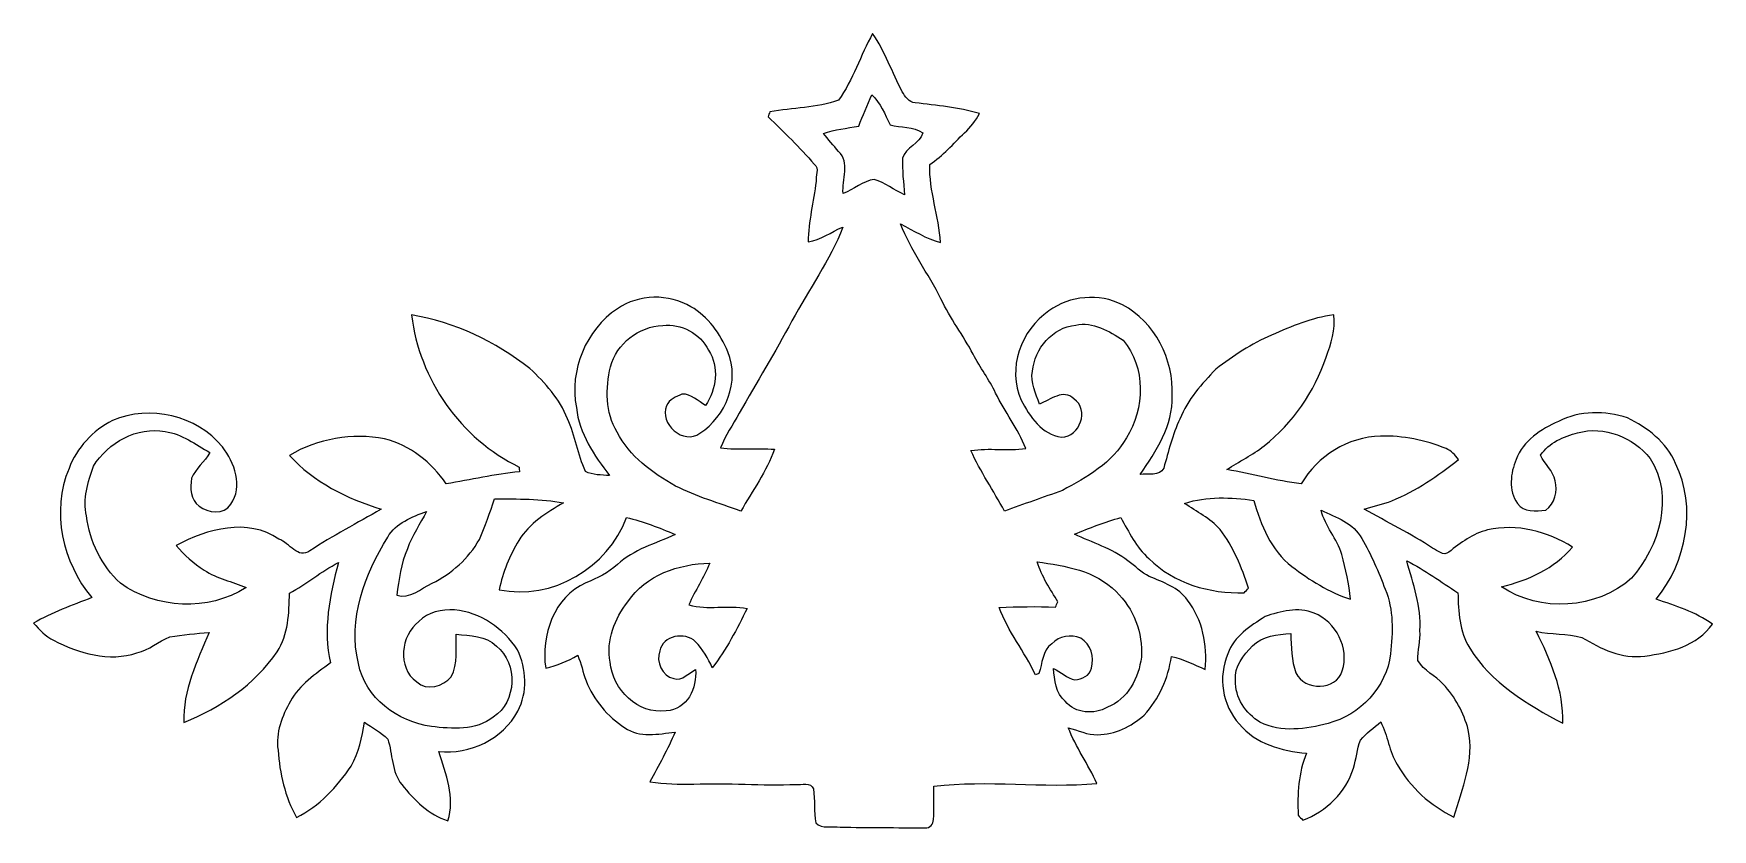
# Model space of a CAD drawing. Header units: centimetres. Extents: x -15.5 to 15.6, y -8 to 6.8.
import ezdxf

# ---------------------------------------------------------------- set-up
doc = ezdxf.new("R2010")
doc.units = ezdxf.units.CM
doc.header["$MEASUREMENT"] = 0
doc.layers.add('Layer 1', color=7, linetype='Continuous')

msp = doc.modelspace()

# ---------------------------------------------------------------- linework, layer by layer
at = {"layer": 'Layer 1', "color": 8}
for points, knots in [([(-0.57573, 5.5185), (-0.31115, 5.89633), (-0.16933, 6.34859), (0.05362, 6.75217), (0.05362, 6.75217), (0.28328, 6.4195), (0.41204, 6.03144), (0.60113, 5.67655), (0.60113, 5.67655), (0.65299, 5.58624), (0.72425, 5.4804), (0.83891, 5.47335), (0.83891, 5.47335), (1.23613, 5.42043), (1.64077, 5.39256), (2.026, 5.27226), (2.026, 5.27226), (1.95968, 5.13574), (1.86126, 5.01932), (1.75119, 4.91596), (1.75119, 4.91596), (1.54129, 4.71699), (1.35467, 4.49086), (1.10913, 4.33246), (1.10913, 4.33246), (1.09714, 3.84175), (1.27917, 3.37538), (1.30528, 2.88925), (1.30528, 2.88925), (1.04034, 2.95839), (0.81174, 3.11044), (0.5715, 3.23427), (0.5715, 3.23427), (0.75636, 2.74073), (1.08197, 2.31669), (1.31657, 1.84714), (1.31657, 1.84714), (1.48343, 1.48802), (1.72861, 1.17334), (1.91241, 0.82303), (1.91241, 0.82303), (2.04047, 0.57856), (2.20698, 0.35631), (2.32692, 0.10724), (2.32692, 0.10724), (2.49943, -0.2413), (2.74108, -0.55386), (2.88396, -0.91687), (2.88396, -0.91687), (2.54706, -0.96802), (2.20698, -0.90099), (1.87078, -0.95673), (1.87078, -0.95673), (2.04223, -1.34832), (2.29094, -1.69827), (2.48885, -2.0761), (2.48885, -2.0761), (2.84409, -1.94275), (3.20499, -1.82527), (3.56023, -1.69298), (3.56023, -1.69298), (4.01144, -1.45486), (4.48239, -1.18075), (4.74451, -0.72425), (4.74451, -0.72425), (5.07788, -0.1838), (5.11175, 0.58632), (4.68101, 1.08303), (4.68101, 1.08303), (4.43195, 1.24707), (4.11939, 1.43792), (3.80824, 1.35996), (3.80824, 1.35996), (3.37749, 1.32397), (3.04694, 0.92886), (3.00919, 0.51153), (3.00919, 0.51153), (2.96228, 0.29916), (3.07375, 0.09772), (3.13655, -0.09913), (3.13655, -0.09913), (3.33375, -0.01658), (3.58069, 0.18838), (3.77437, 0.00071), (3.77437, 0.00071), (4.06329, -0.20532), (3.88585, -0.69603), (3.54612, -0.71155), (3.54612, -0.71155), (3.18064, -0.66146), (2.95487, -0.32703), (2.80035, -0.02399), (2.80035, -0.02399), (2.53577, 0.55457), (2.79224, 1.28023), (3.31223, 1.62384), (3.31223, 1.62384), (3.69605, 1.90994), (4.24321, 1.95545), (4.66937, 1.73849), (4.66937, 1.73849), (5.27403, 1.42169), (5.62046, 0.72461), (5.59012, 0.05292), (5.59012, 0.05292), (5.6067, -0.49177), (5.29308, -0.96767), (4.99992, -1.39982), (4.99992, -1.39982), (5.12586, -1.37195), (5.36504, -1.44533), (5.43313, -1.27953), (5.43313, -1.27953), (5.52274, -0.97437), (5.594, -0.66146), (5.73405, -0.37359), (5.73405, -0.37359), (5.87551, -0.01552), (6.13586, 0.27658), (6.39868, 0.54998), (6.39868, 0.54998), (6.71724, 0.79551), (7.05661, 1.02059), (7.42774, 1.17934), (7.42774, 1.17934), (7.79815, 1.33703), (8.17033, 1.50319), (8.57497, 1.55081), (8.57497, 1.55081), (8.60919, 1.27988), (8.52699, 1.01953), (8.43527, 0.76906), (8.43527, 0.76906), (8.2169, 0.12947), (7.82249, -0.45014), (7.29051, -0.86924), (7.29051, -0.86924), (7.07249, -1.0354), (6.82872, -1.16029), (6.59977, -1.30881), (6.59977, -1.30881), (7.06226, -1.38042), (7.5117, -1.51659), (7.97666, -1.57268), (7.97666, -1.57268), (8.26946, -1.05551), (8.84202, -0.70273), (9.43786, -0.69215), (9.43786, -0.69215), (9.85273, -0.67416), (10.2676, -0.76518), (10.65071, -0.9204), (10.65071, -0.9204), (10.74879, -0.9585), (10.81899, -1.03999), (10.8839, -1.11972), (10.8839, -1.11972), (10.50502, -1.42381), (10.09897, -1.70145), (9.64847, -1.88771), (9.64847, -1.88771), (9.4809, -1.9491), (9.30487, -1.9812), (9.13694, -2.04047), (9.13694, -2.04047), (9.56063, -2.27824), (9.99807, -2.49167), (10.40377, -2.76013), (10.40377, -2.76013), (10.49337, -2.80282), (10.60485, -2.91677), (10.70187, -2.83245), (10.70187, -2.83245), (10.922, -2.66559), (11.14284, -2.48708), (11.41942, -2.42429), (11.41942, -2.42429), (11.95952, -2.30117), (12.52714, -2.45039), (12.98716, -2.74214), (12.98716, -2.74214), (12.65132, -3.13408), (12.16872, -3.3595), (11.67412, -3.47274), (11.67412, -3.47274), (12.38744, -3.95887), (13.43413, -3.89043), (14.07795, -3.31823), (14.07795, -3.31823), (14.5923, -2.73438), (14.87487, -1.80164), (14.42226, -1.10102), (14.42226, -1.10102), (14.11323, -0.71296), (13.57207, -0.49036), (13.08312, -0.62971), (13.08312, -0.62971), (12.82524, -0.68968), (12.55007, -0.81492), (12.39979, -1.04175), (12.39979, -1.04175), (12.46752, -1.21109), (12.63332, -1.32891), (12.66578, -1.51447), (12.66578, -1.51447), (12.72787, -1.7085), (12.65555, -1.93534), (12.49362, -2.05634), (12.49362, -2.05634), (12.31406, -2.0701), (12.08581, -2.11032), (11.96975, -1.93216), (11.96975, -1.93216), (11.80677, -1.69545), (11.83711, -1.37407), (11.94894, -1.12078), (11.94894, -1.12078), (12.07417, -0.7747), (12.40861, -0.56198), (12.72857, -0.41663), (12.72857, -0.41663), (13.11839, -0.21766), (13.59323, -0.21414), (14.00246, -0.35101), (14.00246, -0.35101), (14.37428, -0.52987), (14.72459, -0.80574), (14.89287, -1.19309), (14.89287, -1.19309), (15.28939, -2.00237), (15.09712, -3.02366), (14.53268, -3.70593), (14.53268, -3.70593), (14.89322, -3.82588), (15.25976, -3.94194), (15.57443, -4.16278), (15.57443, -4.16278), (15.29503, -4.56494), (14.78386, -4.69829), (14.32419, -4.75439), (14.32419, -4.75439), (13.90297, -4.81859), (13.50998, -4.61927), (13.16037, -4.41184), (13.16037, -4.41184), (12.88838, -4.32999), (12.59346, -4.36139), (12.31688, -4.29719), (12.31688, -4.29719), (12.58147, -4.82812), (12.83088, -5.3908), (12.8076, -5.99828), (12.8076, -5.99828), (12.1599, -5.65044), (11.4808, -5.25463), (11.09027, -4.60693), (11.09027, -4.60693), (10.89201, -4.30565), (10.87967, -3.93277), (10.87085, -3.58422), (10.87085, -3.58422), (10.55652, -3.38702), (10.25984, -3.15912), (9.9254, -2.99614), (9.9254, -2.99614), (10.04358, -3.41701), (10.19281, -3.84104), (10.16952, -4.2859), (10.16952, -4.2859), (10.1854, -4.47111), (10.12543, -4.65243), (10.13178, -4.83658), (10.13178, -4.83658), (10.23691, -5.0292), (10.45422, -5.11775), (10.60027, -5.27403), (10.60027, -5.27403), (10.82181, -5.51004), (10.97739, -5.80602), (11.0617, -6.11752), (11.0617, -6.11752), (11.18588, -6.67702), (10.94317, -7.20654), (10.79712, -7.73254), (10.79712, -7.73254), (10.36426, -7.52299), (9.98855, -7.17938), (9.74866, -6.76275), (9.74866, -6.76275), (9.60191, -6.51651), (9.57121, -6.22512), (9.44457, -5.97041), (9.44457, -5.97041), (9.32109, -6.08506), (9.17575, -6.1789), (9.06886, -6.31014), (9.06886, -6.31014), (9.00606, -6.47559), (8.99513, -6.65798), (8.93833, -6.8266), (8.93833, -6.8266), (8.80992, -7.27498), (8.43245, -7.62353), (8.007, -7.79145), (8.007, -7.79145), (7.97701, -7.75935), (7.94702, -7.72724), (7.91739, -7.69585), (7.91739, -7.69585), (7.90363, -7.30603), (7.92092, -6.9148), (8.07297, -6.55108), (8.07297, -6.55108), (7.61506, -6.51157), (7.13211, -6.3821), (6.83048, -6.01063), (6.83048, -6.01063), (6.51369, -5.66632), (6.43467, -5.14033), (6.61882, -4.71417), (6.61882, -4.71417), (6.72994, -4.39067), (7.03404, -4.19911), (7.30709, -4.02555), (7.30709, -4.02555), (7.59107, -3.92571), (7.91951, -3.83963), (8.21161, -3.96169), (8.21161, -3.96169), (8.6166, -4.12327), (8.86989, -4.60728), (8.73231, -5.02885), (8.73231, -5.02885), (8.62012, -5.40103), (8.03804, -5.40314), (7.87717, -5.06801), (7.87717, -5.06801), (7.78827, -4.83623), (7.79145, -4.58435), (7.78122, -4.34058), (7.78122, -4.34058), (7.53463, -4.35292), (7.25734, -4.38362), (7.07355, -4.56812), (7.07355, -4.56812), (6.91162, -4.74239), (6.73135, -4.94524), (6.7624, -5.20312), (6.7624, -5.20312), (6.74546, -5.52485), (6.94761, -5.81766), (7.21254, -5.98029), (7.21254, -5.98029), (7.60977, -6.17537), (8.05991, -6.10764), (8.47019, -5.99969), (8.47019, -5.99969), (9.06004, -5.85011), (9.55357, -5.32836), (9.62519, -4.71664), (9.62519, -4.71664), (9.66646, -4.31871), (9.68587, -3.89855), (9.52712, -3.52178), (9.52712, -3.52178), (9.40259, -3.2004), (9.271, -2.87867), (9.09426, -2.58233), (9.09426, -2.58233), (8.93939, -2.29482), (8.62012, -2.18616), (8.34143, -2.06128), (8.34143, -2.06128), (8.41622, -2.3555), (8.63671, -2.58763), (8.72349, -2.87796), (8.72349, -2.87796), (8.80004, -3.14819), (8.8579, -3.42512), (8.88471, -3.70523), (8.88471, -3.70523), (8.48854, -3.57576), (8.12976, -3.35033), (7.80027, -3.0988), (7.80027, -3.0988), (7.41574, -2.80282), (7.2263, -2.33151), (7.09965, -1.87784), (7.09965, -1.87784), (6.67456, -1.81928), (6.23323, -1.79776), (5.81942, -1.93216), (5.81942, -1.93216), (6.03779, -2.09232), (6.29673, -2.20451), (6.47418, -2.41441), (6.47418, -2.41441), (6.7243, -2.73438), (6.8707, -3.1175), (7.00193, -3.49779), (7.00193, -3.49779), (6.97477, -3.52707), (6.94796, -3.55671), (6.9215, -3.58634), (6.9215, -3.58634), (6.28191, -3.60433), (5.62081, -3.41348), (5.15937, -2.95451), (5.15937, -2.95451), (4.92196, -2.74955), (4.79213, -2.46133), (4.63903, -2.19498), (4.63903, -2.19498), (4.34693, -2.2793), (4.06259, -2.38795), (3.78178, -2.50331), (3.78178, -2.50331), (4.11551, -2.65712), (4.47569, -2.76648), (4.77167, -2.99261), (4.77167, -2.99261), (4.90396, -3.08892), (5.01826, -3.21098), (5.16608, -3.28542), (5.16608, -3.28542), (5.42255, -3.38631), (5.70512, -3.49144), (5.8741, -3.72181), (5.8741, -3.72181), (6.14927, -4.08305), (6.24628, -4.55436), (6.20148, -5.00168), (6.20148, -5.00168), (5.99405, -4.91737), (5.79437, -4.81154), (5.57424, -4.76356), (5.57424, -4.76356), (5.52238, -5.16749), (5.34141, -5.54426), (5.07294, -5.8487), (5.07294, -5.8487), (4.83553, -6.0579), (4.53284, -6.20642), (4.21111, -6.20924), (4.21111, -6.20924), (4.02131, -6.21771), (3.84845, -6.12704), (3.66995, -6.07942), (3.66995, -6.07942), (3.80859, -6.44172), (4.03825, -6.75887), (4.19947, -7.11059), (4.19947, -7.11059), (3.19687, -7.19914), (2.18511, -7.04286), (1.18533, -7.15857), (1.18533, -7.15857), (1.18181, -7.36459), (1.19486, -7.57273), (1.17828, -7.77946), (1.17828, -7.77946), (1.1751, -7.85707), (1.10984, -7.93821), (1.02729, -7.93291), (1.02729, -7.93291), (0.502, -7.92692), (-0.02293, -7.92304), (-0.54786, -7.92021), (-0.54786, -7.92021), (-0.69074, -7.89023), (-0.883, -7.96043), (-0.99624, -7.84119), (-0.99624, -7.84119), (-1.04246, -7.63552), (-1.00118, -7.41821), (-1.04211, -7.21219), (-1.04211, -7.21219), (-1.07915, -7.07884), (-1.27035, -7.13881), (-1.35784, -7.12787), (-1.35784, -7.12787), (-1.98967, -7.15821), (-2.62079, -7.09612), (-3.25226, -7.12082), (-3.25226, -7.12082), (-3.52249, -7.13458), (-3.79377, -7.11764), (-4.06188, -7.08272), (-4.06188, -7.08272), (-3.90384, -6.77686), (-3.72886, -6.47912), (-3.59869, -6.16021), (-3.59869, -6.16021), (-3.90737, -6.19795), (-4.25344, -6.27204), (-4.5272, -6.08048), (-4.5272, -6.08048), (-4.84611, -5.8734), (-5.10293, -5.56683), (-5.24298, -5.21264), (-5.24298, -5.21264), (-5.30119, -5.05707), (-5.33329, -4.89338), (-5.39609, -4.73992), (-5.39609, -4.73992), (-5.58094, -4.84717), (-5.77815, -4.9343), (-5.98876, -4.97805), (-5.98876, -4.97805), (-6.08189, -4.37797), (-5.83459, -3.6576), (-5.24581, -3.40148), (-5.24581, -3.40148), (-5.03802, -3.31364), (-4.83094, -3.21804), (-4.66161, -3.06529), (-4.66161, -3.06529), (-4.36492, -2.78024), (-3.95746, -2.67935), (-3.59516, -2.5079), (-3.59516, -2.5079), (-3.8862, -2.37913), (-4.18606, -2.27013), (-4.49474, -2.19357), (-4.49474, -2.19357), (-4.83235, -3.11926), (-5.87693, -3.73803), (-6.84848, -3.52919), (-6.84848, -3.52919), (-6.78321, -3.20604), (-6.65268, -2.89913), (-6.48547, -2.6162), (-6.48547, -2.6162), (-6.29144, -2.30399), (-5.97182, -2.1015), (-5.65961, -1.92193), (-5.65961, -1.92193), (-6.07977, -1.8482), (-6.50769, -1.84891), (-6.93279, -1.84926), (-6.93279, -1.84926), (-7.02098, -2.10079), (-7.10459, -2.35444), (-7.21395, -2.59821), (-7.21395, -2.59821), (-7.41257, -2.9524), (-7.72689, -3.2318), (-8.08919, -3.41066), (-8.08919, -3.41066), (-8.29804, -3.50696), (-8.49418, -3.7024), (-8.74289, -3.63008), (-8.74289, -3.63008), (-8.70126, -3.3401), (-8.66422, -3.04377), (-8.54604, -2.77319), (-8.54604, -2.77319), (-8.45503, -2.52871), (-8.30756, -2.31211), (-8.19185, -2.07998), (-8.19185, -2.07998), (-8.45855, -2.18475), (-8.75983, -2.29341), (-8.90834, -2.55693), (-8.90834, -2.55693), (-9.33485, -3.2452), (-9.64847, -4.07353), (-9.44986, -4.89056), (-9.44986, -4.89056), (-9.32956, -5.53226), (-8.72067, -5.97112), (-8.10084, -6.05861), (-8.10084, -6.05861), (-7.72336, -6.09988), (-7.27569, -6.14045), (-6.95784, -5.88433), (-6.95784, -5.88433), (-6.52674, -5.6007), (-6.49288, -4.89303), (-6.89892, -4.56988), (-6.89892, -4.56988), (-7.09718, -4.37233), (-7.3854, -4.38432), (-7.64046, -4.34834), (-7.64046, -4.34834), (-7.66092, -4.61186), (-7.59707, -4.89691), (-7.73853, -5.13644), (-7.73853, -5.13644), (-7.88388, -5.31601), (-8.18691, -5.40385), (-8.37283, -5.23275), (-8.37283, -5.23275), (-8.74219, -4.96217), (-8.66528, -4.38221), (-8.33614, -4.11656), (-8.33614, -4.11656), (-8.16398, -3.93453), (-7.90998, -3.89961), (-7.67327, -3.90031), (-7.67327, -3.90031), (-7.19702, -3.94723), (-6.76593, -4.24145), (-6.51228, -4.64079), (-6.51228, -4.64079), (-6.33977, -4.98898), (-6.32001, -5.42502), (-6.50275, -5.77391), (-6.50275, -5.77391), (-6.7818, -6.29109), (-7.38823, -6.57825), (-7.96678, -6.5211), (-7.96678, -6.5211), (-7.82814, -6.92926), (-7.66269, -7.36988), (-7.79639, -7.80239), (-7.79639, -7.80239), (-8.14987, -7.68773), (-8.42186, -7.41433), (-8.64764, -7.1307), (-8.64764, -7.1307), (-8.84343, -6.89398), (-8.81415, -6.56625), (-8.90764, -6.29214), (-8.90764, -6.29214), (-9.03111, -6.16197), (-9.19692, -6.08048), (-9.3405, -5.975), (-9.3405, -5.975), (-9.38036, -6.25546), (-9.44069, -6.53944), (-9.5825, -6.78815), (-9.5825, -6.78815), (-9.84462, -7.17056), (-10.16988, -7.53392), (-10.59462, -7.73748), (-10.59462, -7.73748), (-10.80876, -7.35824), (-10.90577, -6.92397), (-10.93611, -6.49252), (-10.93611, -6.49252), (-10.98515, -6.17432), (-10.8585, -5.86317), (-10.70822, -5.59047), (-10.70822, -5.59047), (-10.53853, -5.28532), (-10.24326, -5.08529), (-9.96879, -4.8828), (-9.96879, -4.8828), (-10.10461, -4.26226), (-9.98538, -3.62867), (-9.81886, -3.02719), (-9.81886, -3.02719), (-10.13742, -3.1877), (-10.41047, -3.42371), (-10.7248, -3.59234), (-10.7248, -3.59234), (-10.72903, -3.96028), (-10.74667, -4.35469), (-10.95269, -4.67466), (-10.95269, -4.67466), (-11.36403, -5.28355), (-12.00115, -5.71112), (-12.67389, -5.98382), (-12.67389, -5.98382), (-12.69965, -5.39362), (-12.43189, -4.84893), (-12.20646, -4.31941), (-12.20646, -4.31941), (-12.45059, -4.33634), (-12.694, -4.36386), (-12.93566, -4.40161), (-12.93566, -4.40161), (-13.14485, -4.48486), (-13.32054, -4.64291), (-13.54279, -4.69688), (-13.54279, -4.69688), (-14.05925, -4.86763), (-14.61735, -4.70711), (-15.08266, -4.46405), (-15.08266, -4.46405), (-15.23259, -4.39279), (-15.34583, -4.26896), (-15.45378, -4.14655), (-15.45378, -4.14655), (-15.11476, -3.94829), (-14.74294, -3.81776), (-14.37887, -3.67524), (-14.37887, -3.67524), (-14.91686, -3.02542), (-15.13558, -2.07998), (-14.79903, -1.28799), (-14.79903, -1.28799), (-14.65333, -0.90417), (-14.3577, -0.58773), (-13.99469, -0.40005), (-13.99469, -0.40005), (-13.30325, -0.10724), (-12.44036, -0.30339), (-11.96446, -0.88794), (-11.96446, -0.88794), (-11.73692, -1.17934), (-11.57605, -1.61678), (-11.80853, -1.95051), (-11.80853, -1.95051), (-11.93483, -2.15406), (-12.22798, -2.11138), (-12.39203, -1.98402), (-12.39203, -1.98402), (-12.55571, -1.86796), (-12.56312, -1.64783), (-12.53278, -1.46932), (-12.53278, -1.46932), (-12.46434, -1.2827), (-12.2869, -1.16664), (-12.19694, -0.99201), (-12.19694, -0.99201), (-12.46117, -0.84596), (-12.71199, -0.64488), (-13.02103, -0.60431), (-13.02103, -0.60431), (-13.54102, -0.508), (-14.08077, -0.80645), (-14.34712, -1.24672), (-14.34712, -1.24672), (-14.45013, -1.53741), (-14.54503, -1.8542), (-14.47765, -2.165), (-14.47765, -2.165), (-14.4145, -2.63384), (-14.20389, -3.08822), (-13.849, -3.40678), (-13.849, -3.40678), (-13.18401, -3.88902), (-12.22516, -3.93312), (-11.52737, -3.49003), (-11.52737, -3.49003), (-11.78172, -3.37573), (-12.06712, -3.32528), (-12.29995, -3.16548), (-12.29995, -3.16548), (-12.49468, -3.042), (-12.67495, -2.89207), (-12.81642, -2.70898), (-12.81642, -2.70898), (-12.24421, -2.40383), (-11.50091, -2.1971), (-10.91847, -2.59292), (-10.91847, -2.59292), (-10.72797, -2.66206), (-10.56252, -2.96792), (-10.34803, -2.81164), (-10.34803, -2.81164), (-9.92399, -2.52906), (-9.47032, -2.29799), (-9.03182, -2.04047), (-9.03182, -2.04047), (-9.65941, -1.84432), (-10.28065, -1.54164), (-10.72586, -1.04528), (-10.72586, -1.04528), (-10.20128, -0.74013), (-9.56134, -0.62054), (-8.96549, -0.74224), (-8.96549, -0.74224), (-8.49454, -0.85372), (-8.09696, -1.17722), (-7.82779, -1.57268), (-7.82779, -1.57268), (-7.37623, -1.49825), (-6.92997, -1.39206), (-6.47347, -1.34938), (-6.47347, -1.34938), (-6.47488, -1.3275), (-6.47735, -1.28376), (-6.47876, -1.26189), (-6.47876, -1.26189), (-7.55932, -0.73625), (-8.32732, 0.35736), (-8.46808, 1.54975), (-8.46808, 1.54975), (-7.66939, 1.42381), (-6.91868, 1.0541), (-6.28227, 0.56198), (-6.28227, 0.56198), (-6.00075, 0.29528), (-5.72946, -0.00141), (-5.58835, -0.36901), (-5.58835, -0.36901), (-5.44019, -0.68016), (-5.39186, -1.02799), (-5.25604, -1.34197), (-5.25604, -1.34197), (-5.12092, -1.41393), (-4.95759, -1.40688), (-4.80836, -1.41887), (-4.80836, -1.41887), (-5.09164, -1.04422), (-5.36963, -0.64311), (-5.42255, -0.16087), (-5.42255, -0.16087), (-5.55343, 0.52881), (-5.24651, 1.27459), (-4.66408, 1.66476), (-4.66408, 1.66476), (-4.26544, 1.93604), (-3.71722, 1.94663), (-3.30376, 1.70286), (-3.30376, 1.70286), (-2.98274, 1.51906), (-2.76648, 1.20121), (-2.62114, 0.86889), (-2.62114, 0.86889), (-2.39818, 0.32703), (-2.65818, -0.32561), (-3.13796, -0.63465), (-3.13796, -0.63465), (-3.435, -0.86678), (-3.90349, -0.45579), (-3.7532, -0.12735), (-3.7532, -0.12735), (-3.70875, -0.00882), (-3.57752, 0.04198), (-3.47063, 0.08819), (-3.47063, 0.08819), (-3.29389, 0.09525), (-3.17394, -0.0441), (-3.03283, -0.12524), (-3.03283, -0.12524), (-2.84233, 0.17463), (-2.76966, 0.58984), (-2.98133, 0.89923), (-2.98133, 0.89923), (-3.13443, 1.20862), (-3.48262, 1.39841), (-3.82588, 1.35326), (-3.82588, 1.35326), (-4.26755, 1.34338), (-4.67924, 1.02059), (-4.79037, 0.59267), (-4.79037, 0.59267), (-4.88774, 0.19614), (-4.88879, -0.25541), (-4.66866, -0.61419), (-4.66866, -0.61419), (-4.44112, -1.06433), (-4.02061, -1.37231), (-3.59022, -1.61219), (-3.59022, -1.61219), (-3.20569, -1.80975), (-2.78765, -1.92581), (-2.38407, -2.0761), (-2.38407, -2.0761), (-2.16041, -1.70462), (-1.91417, -1.33879), (-1.75824, -0.93239), (-1.75824, -0.93239), (-2.09091, -0.90911), (-2.42535, -0.94862), (-2.75696, -0.9077), (-2.75696, -0.9077), (-2.67053, -0.68016), (-2.53153, -0.47837), (-2.41335, -0.26705), (-2.41335, -0.26705), (-2.09338, 0.30445), (-1.74801, 0.86113), (-1.43969, 1.43898), (-1.43969, 1.43898), (-1.12889, 2.01965), (-0.73307, 2.55729), (-0.49671, 3.17571), (-0.49671, 3.17571), (-0.71191, 3.08645), (-0.90241, 2.93723), (-1.13806, 2.90089), (-1.13806, 2.90089), (-1.13277, 3.27872), (-1.03893, 3.64666), (-0.99131, 4.01955), (-0.99131, 4.01955), (-1.00365, 4.11656), (-0.92428, 4.2605), (-1.02658, 4.33811), (-1.02658, 4.33811), (-1.29187, 4.64714), (-1.58609, 4.93007), (-1.87819, 5.213), (-1.87819, 5.213), (-1.86761, 5.24404), (-1.85667, 5.27509), (-1.84573, 5.30578), (-1.84573, 5.30578), (-1.42381, 5.38057), (-0.98354, 5.38021), (-0.57573, 5.5185), (-0.57573, 5.5185), (-0.57573, 5.5185), (-0.57573, 5.5185), (-0.57573, 5.5185)], [0, 0, 0, 0, 0.00442478, 0.00442478, 0.00442478, 0.00442478, 0.00884956, 0.00884956, 0.00884956, 0.00884956, 0.01327434, 0.01327434, 0.01327434, 0.01327434, 0.01769912, 0.01769912, 0.01769912, 0.01769912, 0.02212389, 0.02212389, 0.02212389, 0.02212389, 0.02654867, 0.02654867, 0.02654867, 0.02654867, 0.03097345, 0.03097345, 0.03097345, 0.03097345, 0.03539823, 0.03539823, 0.03539823, 0.03539823, 0.03982301, 0.03982301, 0.03982301, 0.03982301, 0.04424779, 0.04424779, 0.04424779, 0.04424779, 0.04867257, 0.04867257, 0.04867257, 0.04867257, 0.05309735, 0.05309735, 0.05309735, 0.05309735, 0.05752212, 0.05752212, 0.05752212, 0.05752212, 0.0619469, 0.0619469, 0.0619469, 0.0619469, 0.06637168, 0.06637168, 0.06637168, 0.06637168, 0.07079646, 0.07079646, 0.07079646, 0.07079646, 0.07522124, 0.07522124, 0.07522124, 0.07522124, 0.07964602, 0.07964602, 0.07964602, 0.07964602, 0.0840708, 0.0840708, 0.0840708, 0.0840708, 0.08849558, 0.08849558, 0.08849558, 0.08849558, 0.09292035, 0.09292035, 0.09292035, 0.09292035, 0.09734513, 0.09734513, 0.09734513, 0.09734513, 0.10176991, 0.10176991, 0.10176991, 0.10176991, 0.10619469, 0.10619469, 0.10619469, 0.10619469, 0.11061947, 0.11061947, 0.11061947, 0.11061947, 0.11504425, 0.11504425, 0.11504425, 0.11504425, 0.11946903, 0.11946903, 0.11946903, 0.11946903, 0.12389381, 0.12389381, 0.12389381, 0.12389381, 0.12831858, 0.12831858, 0.12831858, 0.12831858, 0.13274336, 0.13274336, 0.13274336, 0.13274336, 0.13716814, 0.13716814, 0.13716814, 0.13716814, 0.14159292, 0.14159292, 0.14159292, 0.14159292, 0.1460177, 0.1460177, 0.1460177, 0.1460177, 0.15044248, 0.15044248, 0.15044248, 0.15044248, 0.15486726, 0.15486726, 0.15486726, 0.15486726, 0.15929204, 0.15929204, 0.15929204, 0.15929204, 0.16371681, 0.16371681, 0.16371681, 0.16371681, 0.16814159, 0.16814159, 0.16814159, 0.16814159, 0.17256637, 0.17256637, 0.17256637, 0.17256637, 0.17699115, 0.17699115, 0.17699115, 0.17699115, 0.18141593, 0.18141593, 0.18141593, 0.18141593, 0.18584071, 0.18584071, 0.18584071, 0.18584071, 0.19026549, 0.19026549, 0.19026549, 0.19026549, 0.19469027, 0.19469027, 0.19469027, 0.19469027, 0.19911504, 0.19911504, 0.19911504, 0.19911504, 0.20353982, 0.20353982, 0.20353982, 0.20353982, 0.2079646, 0.2079646, 0.2079646, 0.2079646, 0.21238938, 0.21238938, 0.21238938, 0.21238938, 0.21681416, 0.21681416, 0.21681416, 0.21681416, 0.22123894, 0.22123894, 0.22123894, 0.22123894, 0.22566372, 0.22566372, 0.22566372, 0.22566372, 0.2300885, 0.2300885, 0.2300885, 0.2300885, 0.23451327, 0.23451327, 0.23451327, 0.23451327, 0.23893805, 0.23893805, 0.23893805, 0.23893805, 0.24336283, 0.24336283, 0.24336283, 0.24336283, 0.24778761, 0.24778761, 0.24778761, 0.24778761, 0.25221239, 0.25221239, 0.25221239, 0.25221239, 0.25663717, 0.25663717, 0.25663717, 0.25663717, 0.26106195, 0.26106195, 0.26106195, 0.26106195, 0.26548673, 0.26548673, 0.26548673, 0.26548673, 0.2699115, 0.2699115, 0.2699115, 0.2699115, 0.27433628, 0.27433628, 0.27433628, 0.27433628, 0.27876106, 0.27876106, 0.27876106, 0.27876106, 0.28318584, 0.28318584, 0.28318584, 0.28318584, 0.28761062, 0.28761062, 0.28761062, 0.28761062, 0.2920354, 0.2920354, 0.2920354, 0.2920354, 0.29646018, 0.29646018, 0.29646018, 0.29646018, 0.30088496, 0.30088496, 0.30088496, 0.30088496, 0.30530973, 0.30530973, 0.30530973, 0.30530973, 0.30973451, 0.30973451, 0.30973451, 0.30973451, 0.31415929, 0.31415929, 0.31415929, 0.31415929, 0.31858407, 0.31858407, 0.31858407, 0.31858407, 0.32300885, 0.32300885, 0.32300885, 0.32300885, 0.32743363, 0.32743363, 0.32743363, 0.32743363, 0.33185841, 0.33185841, 0.33185841, 0.33185841, 0.33628319, 0.33628319, 0.33628319, 0.33628319, 0.34070796, 0.34070796, 0.34070796, 0.34070796, 0.34513274, 0.34513274, 0.34513274, 0.34513274, 0.34955752, 0.34955752, 0.34955752, 0.34955752, 0.3539823, 0.3539823, 0.3539823, 0.3539823, 0.35840708, 0.35840708, 0.35840708, 0.35840708, 0.36283186, 0.36283186, 0.36283186, 0.36283186, 0.36725664, 0.36725664, 0.36725664, 0.36725664, 0.37168142, 0.37168142, 0.37168142, 0.37168142, 0.37610619, 0.37610619, 0.37610619, 0.37610619, 0.38053097, 0.38053097, 0.38053097, 0.38053097, 0.38495575, 0.38495575, 0.38495575, 0.38495575, 0.38938053, 0.38938053, 0.38938053, 0.38938053, 0.39380531, 0.39380531, 0.39380531, 0.39380531, 0.39823009, 0.39823009, 0.39823009, 0.39823009, 0.40265487, 0.40265487, 0.40265487, 0.40265487, 0.40707965, 0.40707965, 0.40707965, 0.40707965, 0.41150442, 0.41150442, 0.41150442, 0.41150442, 0.4159292, 0.4159292, 0.4159292, 0.4159292, 0.42035398, 0.42035398, 0.42035398, 0.42035398, 0.42477876, 0.42477876, 0.42477876, 0.42477876, 0.42920354, 0.42920354, 0.42920354, 0.42920354, 0.43362832, 0.43362832, 0.43362832, 0.43362832, 0.4380531, 0.4380531, 0.4380531, 0.4380531, 0.44247788, 0.44247788, 0.44247788, 0.44247788, 0.44690265, 0.44690265, 0.44690265, 0.44690265, 0.45132743, 0.45132743, 0.45132743, 0.45132743, 0.45575221, 0.45575221, 0.45575221, 0.45575221, 0.46017699, 0.46017699, 0.46017699, 0.46017699, 0.46460177, 0.46460177, 0.46460177, 0.46460177, 0.46902655, 0.46902655, 0.46902655, 0.46902655, 0.47345133, 0.47345133, 0.47345133, 0.47345133, 0.47787611, 0.47787611, 0.47787611, 0.47787611, 0.48230088, 0.48230088, 0.48230088, 0.48230088, 0.48672566, 0.48672566, 0.48672566, 0.48672566, 0.49115044, 0.49115044, 0.49115044, 0.49115044, 0.49557522, 0.49557522, 0.49557522, 0.49557522, 0.5, 0.5, 0.5, 0.5, 0.50442478, 0.50442478, 0.50442478, 0.50442478, 0.50884956, 0.50884956, 0.50884956, 0.50884956, 0.51327434, 0.51327434, 0.51327434, 0.51327434, 0.51769912, 0.51769912, 0.51769912, 0.51769912, 0.52212389, 0.52212389, 0.52212389, 0.52212389, 0.52654867, 0.52654867, 0.52654867, 0.52654867, 0.53097345, 0.53097345, 0.53097345, 0.53097345, 0.53539823, 0.53539823, 0.53539823, 0.53539823, 0.53982301, 0.53982301, 0.53982301, 0.53982301, 0.54424779, 0.54424779, 0.54424779, 0.54424779, 0.54867257, 0.54867257, 0.54867257, 0.54867257, 0.55309735, 0.55309735, 0.55309735, 0.55309735, 0.55752212, 0.55752212, 0.55752212, 0.55752212, 0.5619469, 0.5619469, 0.5619469, 0.5619469, 0.56637168, 0.56637168, 0.56637168, 0.56637168, 0.57079646, 0.57079646, 0.57079646, 0.57079646, 0.57522124, 0.57522124, 0.57522124, 0.57522124, 0.57964602, 0.57964602, 0.57964602, 0.57964602, 0.5840708, 0.5840708, 0.5840708, 0.5840708, 0.58849558, 0.58849558, 0.58849558, 0.58849558, 0.59292035, 0.59292035, 0.59292035, 0.59292035, 0.59734513, 0.59734513, 0.59734513, 0.59734513, 0.60176991, 0.60176991, 0.60176991, 0.60176991, 0.60619469, 0.60619469, 0.60619469, 0.60619469, 0.61061947, 0.61061947, 0.61061947, 0.61061947, 0.61504425, 0.61504425, 0.61504425, 0.61504425, 0.61946903, 0.61946903, 0.61946903, 0.61946903, 0.62389381, 0.62389381, 0.62389381, 0.62389381, 0.62831858, 0.62831858, 0.62831858, 0.62831858, 0.63274336, 0.63274336, 0.63274336, 0.63274336, 0.63716814, 0.63716814, 0.63716814, 0.63716814, 0.64159292, 0.64159292, 0.64159292, 0.64159292, 0.6460177, 0.6460177, 0.6460177, 0.6460177, 0.65044248, 0.65044248, 0.65044248, 0.65044248, 0.65486726, 0.65486726, 0.65486726, 0.65486726, 0.65929204, 0.65929204, 0.65929204, 0.65929204, 0.66371681, 0.66371681, 0.66371681, 0.66371681, 0.66814159, 0.66814159, 0.66814159, 0.66814159, 0.67256637, 0.67256637, 0.67256637, 0.67256637, 0.67699115, 0.67699115, 0.67699115, 0.67699115, 0.68141593, 0.68141593, 0.68141593, 0.68141593, 0.68584071, 0.68584071, 0.68584071, 0.68584071, 0.69026549, 0.69026549, 0.69026549, 0.69026549, 0.69469027, 0.69469027, 0.69469027, 0.69469027, 0.69911504, 0.69911504, 0.69911504, 0.69911504, 0.70353982, 0.70353982, 0.70353982, 0.70353982, 0.7079646, 0.7079646, 0.7079646, 0.7079646, 0.71238938, 0.71238938, 0.71238938, 0.71238938, 0.71681416, 0.71681416, 0.71681416, 0.71681416, 0.72123894, 0.72123894, 0.72123894, 0.72123894, 0.72566372, 0.72566372, 0.72566372, 0.72566372, 0.7300885, 0.7300885, 0.7300885, 0.7300885, 0.73451327, 0.73451327, 0.73451327, 0.73451327, 0.73893805, 0.73893805, 0.73893805, 0.73893805, 0.74336283, 0.74336283, 0.74336283, 0.74336283, 0.74778761, 0.74778761, 0.74778761, 0.74778761, 0.75221239, 0.75221239, 0.75221239, 0.75221239, 0.75663717, 0.75663717, 0.75663717, 0.75663717, 0.76106195, 0.76106195, 0.76106195, 0.76106195, 0.76548673, 0.76548673, 0.76548673, 0.76548673, 0.7699115, 0.7699115, 0.7699115, 0.7699115, 0.77433628, 0.77433628, 0.77433628, 0.77433628, 0.77876106, 0.77876106, 0.77876106, 0.77876106, 0.78318584, 0.78318584, 0.78318584, 0.78318584, 0.78761062, 0.78761062, 0.78761062, 0.78761062, 0.7920354, 0.7920354, 0.7920354, 0.7920354, 0.79646018, 0.79646018, 0.79646018, 0.79646018, 0.80088496, 0.80088496, 0.80088496, 0.80088496, 0.80530973, 0.80530973, 0.80530973, 0.80530973, 0.80973451, 0.80973451, 0.80973451, 0.80973451, 0.81415929, 0.81415929, 0.81415929, 0.81415929, 0.81858407, 0.81858407, 0.81858407, 0.81858407, 0.82300885, 0.82300885, 0.82300885, 0.82300885, 0.82743363, 0.82743363, 0.82743363, 0.82743363, 0.83185841, 0.83185841, 0.83185841, 0.83185841, 0.83628319, 0.83628319, 0.83628319, 0.83628319, 0.84070796, 0.84070796, 0.84070796, 0.84070796, 0.84513274, 0.84513274, 0.84513274, 0.84513274, 0.84955752, 0.84955752, 0.84955752, 0.84955752, 0.8539823, 0.8539823, 0.8539823, 0.8539823, 0.85840708, 0.85840708, 0.85840708, 0.85840708, 0.86283186, 0.86283186, 0.86283186, 0.86283186, 0.86725664, 0.86725664, 0.86725664, 0.86725664, 0.87168142, 0.87168142, 0.87168142, 0.87168142, 0.87610619, 0.87610619, 0.87610619, 0.87610619, 0.88053097, 0.88053097, 0.88053097, 0.88053097, 0.88495575, 0.88495575, 0.88495575, 0.88495575, 0.88938053, 0.88938053, 0.88938053, 0.88938053, 0.89380531, 0.89380531, 0.89380531, 0.89380531, 0.89823009, 0.89823009, 0.89823009, 0.89823009, 0.90265487, 0.90265487, 0.90265487, 0.90265487, 0.90707965, 0.90707965, 0.90707965, 0.90707965, 0.91150442, 0.91150442, 0.91150442, 0.91150442, 0.9159292, 0.9159292, 0.9159292, 0.9159292, 0.92035398, 0.92035398, 0.92035398, 0.92035398, 0.92477876, 0.92477876, 0.92477876, 0.92477876, 0.92920354, 0.92920354, 0.92920354, 0.92920354, 0.93362832, 0.93362832, 0.93362832, 0.93362832, 0.9380531, 0.9380531, 0.9380531, 0.9380531, 0.94247788, 0.94247788, 0.94247788, 0.94247788, 0.94690265, 0.94690265, 0.94690265, 0.94690265, 0.95132743, 0.95132743, 0.95132743, 0.95132743, 0.95575221, 0.95575221, 0.95575221, 0.95575221, 0.96017699, 0.96017699, 0.96017699, 0.96017699, 0.96460177, 0.96460177, 0.96460177, 0.96460177, 0.96902655, 0.96902655, 0.96902655, 0.96902655, 0.97345133, 0.97345133, 0.97345133, 0.97345133, 0.97787611, 0.97787611, 0.97787611, 0.97787611, 0.98230088, 0.98230088, 0.98230088, 0.98230088, 0.98672566, 0.98672566, 0.98672566, 0.98672566, 0.99115044, 0.99115044, 0.99115044, 0.99115044, 1, 1, 1, 1]), ([(0.03986, 5.62187), (-0.04057, 5.42749), (-0.12559, 5.23487), (-0.20426, 5.03908), (-0.20426, 5.03908), (-0.42298, 5.00133), (-0.64629, 4.97946), (-0.85725, 4.90784), (-0.85725, 4.90784), (-0.76835, 4.79249), (-0.66816, 4.6863), (-0.57644, 4.57306), (-0.57644, 4.57306), (-0.35878, 4.37092), (-0.51964, 4.04742), (-0.49107, 3.79448), (-0.49107, 3.79448), (-0.29739, 3.87068), (-0.12629, 4.02414), (0.0829, 4.0573), (0.0829, 4.0573), (0.28399, 3.99486), (0.4512, 3.85657), (0.64417, 3.77296), (0.64417, 3.77296), (0.62618, 3.99803), (0.59584, 4.2231), (0.60501, 4.44923), (0.60501, 4.44923), (0.66851, 4.6482), (0.9204, 4.71487), (0.97896, 4.91561), (0.97896, 4.91561), (0.80327, 5.03449), (0.57573, 5.01403), (0.37712, 5.06413), (0.37712, 5.06413), (0.28152, 5.25886), (0.1972, 5.467), (0.03986, 5.62187), (0.03986, 5.62187), (0.03986, 5.62187), (0.03986, 5.62187), (0.03986, 5.62187)], [0, 0, 0, 0, 0.08333333, 0.08333333, 0.08333333, 0.08333333, 0.16666667, 0.16666667, 0.16666667, 0.16666667, 0.25, 0.25, 0.25, 0.25, 0.33333333, 0.33333333, 0.33333333, 0.33333333, 0.41666667, 0.41666667, 0.41666667, 0.41666667, 0.5, 0.5, 0.5, 0.5, 0.58333333, 0.58333333, 0.58333333, 0.58333333, 0.66666667, 0.66666667, 0.66666667, 0.66666667, 0.75, 0.75, 0.75, 0.75, 0.83333333, 0.83333333, 0.83333333, 0.83333333, 1, 1, 1, 1]), ([(-4.47005, -3.75003), (-4.71523, -4.06647), (-4.87398, -4.46193), (-4.79672, -4.8701), (-4.79672, -4.8701), (-4.75298, -5.37139), (-4.28378, -5.84482), (-3.76061, -5.76545), (-3.76061, -5.76545), (-3.37891, -5.75486), (-3.18417, -5.34), (-3.22051, -5.00345), (-3.22051, -5.00345), (-3.34927, -5.07259), (-3.45828, -5.21476), (-3.62303, -5.17313), (-3.62303, -5.17313), (-3.83893, -5.12586), (-3.95429, -4.86304), (-3.87879, -4.66125), (-3.87879, -4.66125), (-3.82517, -4.3748), (-3.41454, -4.29966), (-3.22016, -4.49051), (-3.22016, -4.49051), (-3.08575, -4.6295), (-2.98768, -4.79778), (-2.90936, -4.97311), (-2.90936, -4.97311), (-2.65113, -4.63479), (-2.45357, -4.2545), (-2.26589, -3.87421), (-2.26589, -3.87421), (-2.62184, -3.80294), (-2.98909, -3.91407), (-3.34186, -3.80788), (-3.34186, -3.80788), (-3.23003, -3.54295), (-3.06141, -3.30659), (-2.95769, -3.03777), (-2.95769, -3.03777), (-3.52566, -3.05012), (-4.14443, -3.25684), (-4.47005, -3.75003), (-4.47005, -3.75003), (-4.47005, -3.75003), (-4.47005, -3.75003), (-4.47005, -3.75003)], [0, 0, 0, 0, 0.07692308, 0.07692308, 0.07692308, 0.07692308, 0.15384615, 0.15384615, 0.15384615, 0.15384615, 0.23076923, 0.23076923, 0.23076923, 0.23076923, 0.30769231, 0.30769231, 0.30769231, 0.30769231, 0.38461538, 0.38461538, 0.38461538, 0.38461538, 0.46153846, 0.46153846, 0.46153846, 0.46153846, 0.53846154, 0.53846154, 0.53846154, 0.53846154, 0.61538462, 0.61538462, 0.61538462, 0.61538462, 0.69230769, 0.69230769, 0.69230769, 0.69230769, 0.76923077, 0.76923077, 0.76923077, 0.76923077, 0.84615385, 0.84615385, 0.84615385, 0.84615385, 1, 1, 1, 1]), ([(3.09668, -3.01625), (3.17606, -3.28471), (3.33551, -3.51719), (3.47839, -3.75497), (3.47839, -3.75497), (3.46216, -3.78636), (3.44664, -3.81776), (3.43112, -3.84951), (3.43112, -3.84951), (3.08504, -3.83646), (2.73861, -3.84246), (2.39324, -3.85692), (2.39324, -3.85692), (2.55446, -4.30283), (2.86279, -4.67184), (3.06141, -5.09976), (3.06141, -5.09976), (3.07799, -5.09411), (3.11115, -5.08282), (3.12773, -5.07718), (3.12773, -5.07718), (3.19123, -4.89268), (3.18523, -4.64891), (3.36656, -4.53002), (3.36656, -4.53002), (3.49744, -4.38079), (3.7211, -4.34728), (3.8989, -4.42701), (3.8989, -4.42701), (4.08587, -4.53461), (4.15537, -4.77555), (4.0961, -4.97805), (4.0961, -4.97805), (4.07741, -5.11916), (3.9176, -5.18336), (3.79307, -5.19712), (3.79307, -5.19712), (3.64772, -5.15832), (3.52954, -5.05389), (3.39901, -4.98263), (3.39901, -4.98263), (3.41101, -5.19959), (3.43394, -5.44477), (3.61456, -5.59223), (3.61456, -5.59223), (3.79801, -5.82154), (4.14972, -5.84059), (4.3942, -5.70265), (4.3942, -5.70265), (4.76779, -5.55413), (4.97276, -5.15655), (5.01967, -4.77555), (5.01967, -4.77555), (5.0546, -4.32858), (4.87609, -3.87033), (4.55154, -3.56164), (4.55154, -3.56164), (4.17054, -3.17782), (3.61139, -3.07975), (3.09668, -3.01625)], [0, 0, 0, 0, 0.0625, 0.0625, 0.0625, 0.0625, 0.125, 0.125, 0.125, 0.125, 0.1875, 0.1875, 0.1875, 0.1875, 0.25, 0.25, 0.25, 0.25, 0.3125, 0.3125, 0.3125, 0.3125, 0.375, 0.375, 0.375, 0.375, 0.4375, 0.4375, 0.4375, 0.4375, 0.5, 0.5, 0.5, 0.5, 0.5625, 0.5625, 0.5625, 0.5625, 0.625, 0.625, 0.625, 0.625, 0.6875, 0.6875, 0.6875, 0.6875, 0.75, 0.75, 0.75, 0.75, 0.8125, 0.8125, 0.8125, 0.8125, 0.875, 0.875, 0.875, 0.875, 1, 1, 1, 1])]:
    msp.add_open_spline(points, degree=3, knots=knots, dxfattribs=at)

doc.saveas('drawing.dxf')
